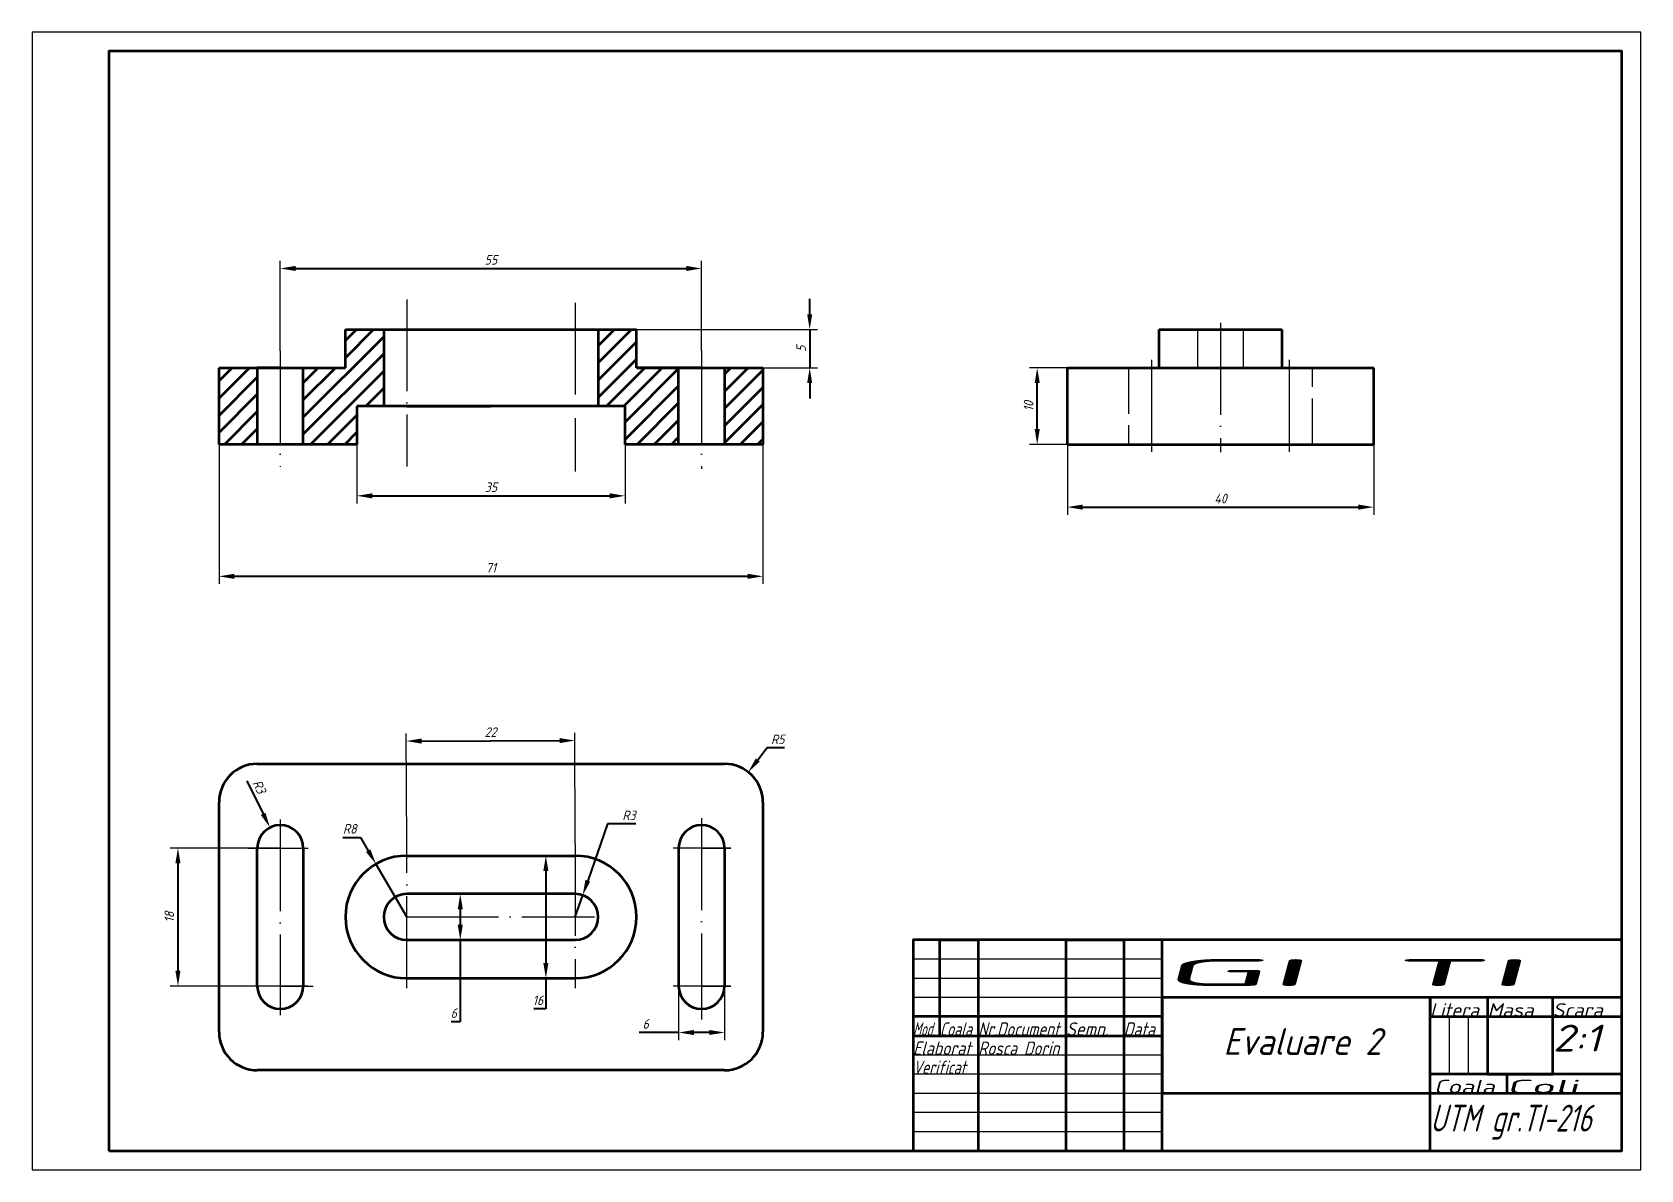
# Model space of a CAD drawing. Header units: millimetres. Extents: x 0 to 420, y 0 to 297.
import ezdxf
from ezdxf.enums import TextEntityAlignment as Align

# ---------------------------------------------------------------- set-up
doc = ezdxf.new("R2010")
doc.units = ezdxf.units.MM
doc.linetypes.add('ACAD_ISO02W100', pattern=[15, 12, -3])
doc.linetypes.add('ACAD_ISO04W100', pattern=[30, 24, -3, 0, -3])
for name, color, linetype, lineweight in [('Axa', 12, 'ACAD_ISO04W100', 25), ('Contur', 135, 'Continuous', 50), ('Cote', 7, 'Continuous', 50), ('Invizibil', 215, 'ACAD_ISO02W100', 25), ('Subtire', 135, 'Continuous', 25), ('Text-3.5', 252, 'Continuous', 35), ('Text-7', 252, 'Continuous', 70)]:
    doc.layers.add(name, color=color, linetype=linetype, lineweight=lineweight)
doc.styles.get("Standard").update_dxf_attribs({"font": 'isocp.shx', "oblique": 15})
doc.dimstyles.new('Scara 2', dxfattribs={"dimtxt": 2.5, "dimasz": 4, "dimexe": 2, "dimexo": 0, "dimgap": 1, "dimtad": 1, "dimtoh": 1, "dimdec": 0, "dimlfac": 0.5, "dimtxsty": 'Standard', "dimcen": 0, "dimadec": 0, "dimazin": 0, "dimtfac": 1, "dimtdec": 0, "dimtmove": 0, "dimatfit": 3, "dimldrblk": 'DOTSMALL', "dimfxl": 1, "dimlwd": 35, "dimarcsym": 0})

# ---------------------------------------------------------------- blocks, each defined once
blk = doc.blocks.new('*D3')
at = {"layer": 'Cote', "color": 0, "lineweight": -2, "transparency": 16777216}
for p, q in [((97.78, 84.99), (97.68, 113.93)), ((141.78, 85.13), (141.68, 114.07))]:
    blk.add_line(p, q, dxfattribs=at)
at = {"layer": 'Cote', "color": 0, "lineweight": 35, "transparency": 16777216}
blk.add_line((101.69, 111.94), (137.69, 112.05), dxfattribs=at)
at = {"layer": 'Cote', "color": 0, "transparency": 16777216}
for points in [[(101.69, 112.61), (101.69, 111.27), (97.69, 111.93)], [(137.69, 112.72), (137.69, 111.39), (141.69, 112.07)]]:
    blk.add_solid(points, dxfattribs=at)
at = {"layer": 'Defpoints', "color": 0, "transparency": 16777216}
for p in [(141.69, 112.07), (97.78, 84.99), (141.78, 85.13)]:
    blk.add_point(p, dxfattribs=at)
at = {"layer": 'Cote', "color": 0, "transparency": 16777216, "insert": (119.68, 114.25), "char_height": 2.5, "attachment_point": 5, "rotation": 0.1836}
blk.add_mtext('22', dxfattribs=at)
blk = doc.blocks.new('_DotSmall')
at = {"color": 0, "linetype": 'ByBlock', "const_width": 0.5}
blk.add_lwpolyline([(-0.0625, 0, 1), (0.0625, 0, 1)], format="xyb", close=True, dxfattribs=at)
blk = doc.blocks.new('*D4')
at = {"layer": 'Cote', "color": 0, "lineweight": 35, "transparency": 16777216}
for p, q in [((150.21, 90.29), (145.06, 75.46)), ((157.61, 90.29), (150.21, 90.29)), ((141.78, 66.01), (143.74, 71.68))]:
    blk.add_line(p, q, dxfattribs=at)
at = {"layer": 'Cote', "color": 0, "transparency": 16777216}
blk.add_solid([(144.43, 75.68), (145.69, 75.24), (143.74, 71.68)], dxfattribs=at)
at = {"layer": 'Defpoints', "color": 0, "transparency": 16777216}
for p in [(143.74, 71.68), (141.78, 66.01)]:
    blk.add_point(p, dxfattribs=at)
at = {"layer": 'Cote', "color": 0, "transparency": 16777216, "insert": (155.81, 92.54), "char_height": 2.5, "attachment_point": 5}
blk.add_mtext('R3', dxfattribs=at)
blk = doc.blocks.new('*D6')
at = {"layer": 'Cote', "color": 0, "lineweight": 35, "transparency": 16777216}
for p, q in [((81.13, 86.77), (85.73, 86.77)), ((85.73, 86.77), (87.74, 83.31)), ((97.78, 66.01), (89.75, 79.85))]:
    blk.add_line(p, q, dxfattribs=at)
at = {"layer": 'Cote', "color": 0, "transparency": 16777216}
blk.add_solid([(88.32, 83.65), (87.16, 82.98), (89.75, 79.85)], dxfattribs=at)
at = {"layer": 'Defpoints', "color": 0, "transparency": 16777216}
for p in [(89.75, 79.85), (97.78, 66.01)]:
    blk.add_point(p, dxfattribs=at)
at = {"layer": 'Cote', "color": 0, "transparency": 16777216, "insert": (82.93, 89.02), "char_height": 2.5, "attachment_point": 5}
blk.add_mtext('R8', dxfattribs=at)
blk = doc.blocks.new('*D7')
at = {"layer": 'Cote', "color": 0, "lineweight": -2, "transparency": 16777216}
for p, q in [((114.05, 72.01), (109.77, 72.01)), ((114.05, 60.01), (109.77, 60.01))]:
    blk.add_line(p, q, dxfattribs=at)
at = {"layer": 'Cote', "color": 0, "lineweight": 35, "transparency": 16777216}
for p, q in [((111.77, 68.01), (111.77, 64.01)), ((111.77, 60.01), (111.77, 38.66)), ((111.77, 38.66), (109.41, 38.66))]:
    blk.add_line(p, q, dxfattribs=at)
at = {"layer": 'Cote', "color": 0, "transparency": 16777216}
for points in [[(111.1, 68.01), (112.44, 68.01), (111.77, 72.01)], [(111.1, 64.01), (112.44, 64.01), (111.77, 60.01)]]:
    blk.add_solid(points, dxfattribs=at)
at = {"layer": 'Defpoints', "color": 0, "transparency": 16777216}
for p in [(114.05, 72.01), (111.77, 60.01), (114.05, 60.01)]:
    blk.add_point(p, dxfattribs=at)
at = {"layer": 'Cote', "color": 0, "transparency": 16777216, "insert": (110.09, 40.91), "char_height": 2.5, "attachment_point": 5}
blk.add_mtext('6', dxfattribs=at)
blk = doc.blocks.new('*D8')
at = {"layer": 'Cote', "color": 0, "lineweight": -2, "transparency": 16777216}
for p, q in [((141.78, 82.01), (132.12, 82.01)), ((141.78, 50.01), (132.12, 50.01))]:
    blk.add_line(p, q, dxfattribs=at)
at = {"layer": 'Cote', "color": 0, "lineweight": 35, "transparency": 16777216}
for p, q in [((134.12, 78.01), (134.12, 54.01)), ((134.12, 50.01), (134.12, 42.01)), ((134.12, 42.01), (130.98, 42.01))]:
    blk.add_line(p, q, dxfattribs=at)
at = {"layer": 'Cote', "color": 0, "transparency": 16777216}
for points in [[(133.45, 78.01), (134.78, 78.01), (134.12, 82.01)], [(133.45, 54.01), (134.78, 54.01), (134.12, 50.01)]]:
    blk.add_solid(points, dxfattribs=at)
at = {"layer": 'Defpoints', "color": 0, "transparency": 16777216}
for p in [(141.78, 82.01), (134.12, 50.01), (141.78, 50.01)]:
    blk.add_point(p, dxfattribs=at)
at = {"layer": 'Cote', "color": 0, "transparency": 16777216, "insert": (132.05, 44.26), "char_height": 2.5, "attachment_point": 5}
blk.add_mtext('16', dxfattribs=at)
blk = doc.blocks.new('*D12')
at = {"layer": 'Cote', "color": 0, "lineweight": 35, "transparency": 16777216}
for p, q in [((203, 223.37), (203, 227.37)), ((203, 219.37), (203, 209.37)), ((203, 205.37), (203, 201.37))]:
    blk.add_line(p, q, dxfattribs=at)
at = {"layer": 'Cote', "color": 0, "lineweight": -2, "transparency": 16777216}
for p, q in [((157.78, 219.37), (205, 219.37)), ((157.78, 209.37), (205, 209.37))]:
    blk.add_line(p, q, dxfattribs=at)
at = {"layer": 'Cote', "color": 0, "transparency": 16777216}
for points in [[(202.33, 223.37), (203.66, 223.37), (203, 219.37)], [(202.33, 205.37), (203.66, 205.37), (203, 209.37)]]:
    blk.add_solid(points, dxfattribs=at)
at = {"layer": 'Defpoints', "color": 0, "transparency": 16777216}
for p in [(157.78, 219.37), (157.78, 209.37), (203, 209.37)]:
    blk.add_point(p, dxfattribs=at)
at = {"layer": 'Cote', "color": 0, "transparency": 16777216, "insert": (200.75, 214.37), "char_height": 2.5, "attachment_point": 5, "rotation": 90}
blk.add_mtext('5', dxfattribs=at)
blk = doc.blocks.new('*D13')
at = {"layer": 'Cote', "color": 0, "lineweight": -2, "transparency": 16777216}
for p, q in [((64.78, 83.99), (36.06, 83.99)), ((64.78, 47.99), (36.06, 47.99))]:
    blk.add_line(p, q, dxfattribs=at)
at = {"layer": 'Cote', "color": 0, "lineweight": 35, "transparency": 16777216}
blk.add_line((38.06, 79.99), (38.06, 51.99), dxfattribs=at)
at = {"layer": 'Cote', "color": 0, "transparency": 16777216}
for points in [[(37.39, 79.99), (38.72, 79.99), (38.06, 83.99)], [(37.39, 51.99), (38.72, 51.99), (38.06, 47.99)]]:
    blk.add_solid(points, dxfattribs=at)
at = {"layer": 'Defpoints', "color": 0, "transparency": 16777216}
for p in [(64.78, 83.99), (38.06, 47.99), (64.78, 47.99)]:
    blk.add_point(p, dxfattribs=at)
at = {"layer": 'Cote', "color": 0, "transparency": 16777216, "insert": (35.81, 65.99), "char_height": 2.5, "attachment_point": 5, "rotation": 90}
blk.add_mtext('18', dxfattribs=at)
blk = doc.blocks.new('*D14')
at = {"layer": 'Cote', "color": 0, "lineweight": -2, "transparency": 16777216}
for p, q in [((270.27, 209.37), (260.4, 209.37)), ((270.27, 189.37), (260.4, 189.37))]:
    blk.add_line(p, q, dxfattribs=at)
at = {"layer": 'Cote', "color": 0, "lineweight": 35, "transparency": 16777216}
blk.add_line((262.4, 193.37), (262.4, 205.37), dxfattribs=at)
at = {"layer": 'Cote', "color": 0, "transparency": 16777216}
for points in [[(261.74, 205.37), (263.07, 205.37), (262.4, 209.37)], [(261.74, 193.37), (263.07, 193.37), (262.4, 189.37)]]:
    blk.add_solid(points, dxfattribs=at)
at = {"layer": 'Defpoints', "color": 0, "transparency": 16777216}
for p in [(262.4, 209.37), (270.27, 209.37), (270.27, 189.37)]:
    blk.add_point(p, dxfattribs=at)
at = {"layer": 'Cote', "color": 0, "transparency": 16777216, "insert": (260.15, 199.37), "char_height": 2.5, "attachment_point": 5, "rotation": 90}
blk.add_mtext('10', dxfattribs=at)
blk = doc.blocks.new('*D16')
at = {"layer": 'Cote', "color": 0, "lineweight": -2, "transparency": 16777216}
for p, q in [((84.78, 189.37), (84.78, 173.96)), ((154.78, 189.37), (154.78, 173.96))]:
    blk.add_line(p, q, dxfattribs=at)
at = {"layer": 'Cote', "color": 0, "lineweight": 35, "transparency": 16777216}
blk.add_line((88.78, 175.96), (150.78, 175.96), dxfattribs=at)
at = {"layer": 'Cote', "color": 0, "transparency": 16777216}
for points in [[(88.78, 176.62), (88.78, 175.29), (84.78, 175.96)], [(150.78, 176.62), (150.78, 175.29), (154.78, 175.96)]]:
    blk.add_solid(points, dxfattribs=at)
at = {"layer": 'Defpoints', "color": 0, "transparency": 16777216}
for p in [(84.78, 189.37), (154.78, 189.37), (154.78, 175.96)]:
    blk.add_point(p, dxfattribs=at)
at = {"layer": 'Cote', "color": 0, "transparency": 16777216, "insert": (119.78, 178.21), "char_height": 2.5, "attachment_point": 5}
blk.add_mtext('35', dxfattribs=at)
blk = doc.blocks.new('*D17')
at = {"layer": 'Cote', "color": 0, "lineweight": -2, "transparency": 16777216}
for p, q in [((48.78, 189.37), (48.78, 152.94)), ((190.78, 189.37), (190.78, 152.94))]:
    blk.add_line(p, q, dxfattribs=at)
at = {"layer": 'Cote', "color": 0, "lineweight": 35, "transparency": 16777216}
blk.add_line((52.78, 154.94), (186.78, 154.94), dxfattribs=at)
at = {"layer": 'Cote', "color": 0, "transparency": 16777216}
for points in [[(52.78, 155.61), (52.78, 154.27), (48.78, 154.94)], [(186.78, 155.61), (186.78, 154.27), (190.78, 154.94)]]:
    blk.add_solid(points, dxfattribs=at)
at = {"layer": 'Defpoints', "color": 0, "transparency": 16777216}
for p in [(48.78, 189.37), (190.78, 189.37), (190.78, 154.94)]:
    blk.add_point(p, dxfattribs=at)
at = {"layer": 'Cote', "color": 0, "transparency": 16777216, "insert": (119.78, 157.19), "char_height": 2.5, "attachment_point": 5}
blk.add_mtext('71', dxfattribs=at)
blk = doc.blocks.new('*D18')
at = {"layer": 'Cote', "color": 0, "lineweight": -2, "transparency": 16777216}
for p, q in [((270.27, 189.37), (270.27, 171.01)), ((350.27, 189.37), (350.27, 171.01))]:
    blk.add_line(p, q, dxfattribs=at)
at = {"layer": 'Cote', "color": 0, "lineweight": 35, "transparency": 16777216}
blk.add_line((274.27, 173.01), (346.27, 173.01), dxfattribs=at)
at = {"layer": 'Cote', "color": 0, "transparency": 16777216}
for points in [[(274.27, 173.67), (274.27, 172.34), (270.27, 173.01)], [(346.27, 173.67), (346.27, 172.34), (350.27, 173.01)]]:
    blk.add_solid(points, dxfattribs=at)
at = {"layer": 'Defpoints', "color": 0, "transparency": 16777216}
for p in [(270.27, 189.37), (350.27, 189.37), (350.27, 173.01)]:
    blk.add_point(p, dxfattribs=at)
at = {"layer": 'Cote', "color": 0, "transparency": 16777216, "insert": (310.27, 175.26), "char_height": 2.5, "attachment_point": 5}
blk.add_mtext('40', dxfattribs=at)
blk = doc.blocks.new('*D20')
at = {"layer": 'Cote', "color": 0, "lineweight": -2, "transparency": 16777216}
for p, q in [((168.78, 59.82), (168.78, 33.85)), ((180.78, 59.82), (180.78, 33.85))]:
    blk.add_line(p, q, dxfattribs=at)
at = {"layer": 'Cote', "color": 0, "lineweight": 35, "transparency": 16777216}
for p, q in [((168.78, 35.85), (158.51, 35.85)), ((176.78, 35.85), (172.78, 35.85))]:
    blk.add_line(p, q, dxfattribs=at)
at = {"layer": 'Cote', "color": 0, "transparency": 16777216}
for points in [[(172.78, 36.52), (172.78, 35.19), (168.78, 35.85)], [(176.78, 36.52), (176.78, 35.19), (180.78, 35.85)]]:
    blk.add_solid(points, dxfattribs=at)
at = {"layer": 'Defpoints', "color": 0, "transparency": 16777216}
for p in [(168.78, 59.82), (180.78, 59.82), (180.78, 35.85)]:
    blk.add_point(p, dxfattribs=at)
at = {"layer": 'Cote', "color": 0, "transparency": 16777216, "insert": (160.19, 38.1), "char_height": 2.5, "attachment_point": 5}
blk.add_mtext('6', dxfattribs=at)
blk = doc.blocks.new('*D21')
at = {"layer": 'Cote', "color": 0, "lineweight": -2, "transparency": 16777216}
for p, q in [((64.78, 213.82), (64.78, 237.31)), ((174.78, 213.82), (174.78, 237.31))]:
    blk.add_line(p, q, dxfattribs=at)
at = {"layer": 'Cote', "color": 0, "lineweight": 35, "transparency": 16777216}
blk.add_line((68.78, 235.31), (170.78, 235.31), dxfattribs=at)
at = {"layer": 'Cote', "color": 0, "transparency": 16777216}
for points in [[(68.78, 235.98), (68.78, 234.65), (64.78, 235.31)], [(170.78, 235.98), (170.78, 234.65), (174.78, 235.31)]]:
    blk.add_solid(points, dxfattribs=at)
at = {"layer": 'Defpoints', "color": 0, "transparency": 16777216}
for p in [(174.78, 235.31), (64.78, 213.82), (174.78, 213.82)]:
    blk.add_point(p, dxfattribs=at)
at = {"layer": 'Cote', "color": 0, "transparency": 16777216, "insert": (119.78, 237.56), "char_height": 2.5, "attachment_point": 5}
blk.add_mtext('55', dxfattribs=at)

msp = doc.modelspace()

# ---------------------------------------------------------------- hatches: boundary and pattern name
at = {"layer": 'Contur'}
h = msp.add_hatch(dxfattribs=at)
h.set_pattern_fill('ANSI31', color=256)
h.paths.add_polyline_path([(190.78, 209.37), (180.78, 209.37), (180.78, 189.37), (190.78, 189.37)])
h.paths.add_polyline_path([(168.78, 209.37), (157.78, 209.37), (157.78, 219.37), (147.78, 219.37), (147.78, 199.37), (154.78, 199.37), (154.78, 189.37), (168.78, 189.37)])
h.paths.add_polyline_path([(91.78, 219.37), (81.78, 219.37), (81.78, 209.37), (70.78, 209.37), (70.78, 189.37), (84.78, 189.37), (84.78, 199.37), (91.78, 199.37)])
h.paths.add_polyline_path([(58.78, 209.37), (48.78, 209.37), (48.78, 189.37), (58.78, 189.37)])

# ---------------------------------------------------------------- linework, layer by layer
at = {"layer": 'Axa'}
for p, q in [((97.78, 227.25), (97.78, 183.65)), ((141.78, 226.37), (141.78, 182.33)), ((310.27, 221.1), (310.27, 187.34)), ((64.78, 213.82), (64.78, 183.54)), ((174.78, 213.82), (174.78, 183.01)), ((292.27, 211.44), (292.27, 209.37)), ((328.27, 187.45), (328.27, 211.44)), ((292.27, 209.37), (292.27, 187.45)), ((64.78, 91.5), (64.78, 40.37)), ((174.78, 91.82), (174.78, 39.22)), ((97.78, 47.41), (97.78, 84.99)), ((141.78, 85.13), (141.78, 47.39)), ((56.37, 83.99), (72.07, 83.99)), ((182.42, 83.99), (167.38, 83.99)), ((174.78, 83.99), (182.42, 83.99)), ((97.78, 66.01), (146.78, 66.01)), ((72.07, 47.99), (57.68, 47.99)), ((64.78, 47.99), (73.38, 47.99)), ((182.42, 47.99), (167.38, 47.99)), ((174.78, 47.99), (182.42, 47.99))]:
    msp.add_line(p, q, dxfattribs=at)
at = {"layer": 'Contur'}
for p, q in [((81.78, 209.37), (81.78, 219.37)), ((81.78, 219.37), (157.78, 219.37)), ((91.78, 219.37), (91.78, 199.37)), ((147.78, 219.37), (147.78, 199.37)), ((157.78, 209.37), (157.78, 219.37)), ((294.27, 209.37), (294.27, 219.37)), ((294.27, 219.37), (326.27, 219.37)), ((294.27, 219.37), (310.27, 219.37)), ((310.27, 219.37), (316.27, 219.37)), ((326.27, 219.37), (326.27, 209.37)), ((48.78, 189.37), (48.78, 209.37)), ((48.78, 209.37), (81.78, 209.37)), ((64.78, 209.37), (58.78, 209.37)), ((58.78, 209.37), (58.78, 189.37)), ((64.78, 209.37), (81.78, 209.37)), ((70.78, 189.37), (70.78, 209.37)), ((174.78, 209.37), (157.78, 209.37)), ((157.78, 209.37), (190.78, 209.37)), ((168.78, 189.37), (168.78, 209.37)), ((180.78, 209.37), (180.78, 189.37)), ((190.78, 209.37), (190.78, 189.37)), ((270.27, 189.37), (270.27, 209.37)), ((270.27, 209.37), (350.27, 209.37)), ((270.27, 209.37), (294.27, 209.37)), ((270.27, 209.37), (286.27, 209.37)), ((286.27, 209.37), (292.27, 209.37)), ((350.27, 189.37), (350.27, 209.37)), ((154.78, 199.37), (84.78, 199.37)), ((84.78, 199.37), (84.78, 189.37)), ((97.78, 199.37), (119.78, 199.37)), ((154.78, 189.37), (154.78, 199.37)), ((84.78, 189.37), (48.78, 189.37)), ((190.78, 189.37), (154.78, 189.37)), ((270.27, 189.37), (350.27, 189.37)), ((286.27, 189.37), (334.27, 189.37)), ((58.78, 105.99), (180.78, 105.99)), ((48.78, 35.99), (48.78, 95.99)), ((190.78, 95.99), (190.78, 35.99)), ((58.78, 47.99), (58.78, 83.99)), ((70.78, 83.99), (70.78, 47.99)), ((97.78, 82.01), (141.78, 82.01)), ((168.78, 83.99), (168.78, 47.99)), ((180.78, 83.99), (180.78, 47.99)), ((141.78, 72.01), (97.78, 72.01)), ((97.78, 60.01), (141.78, 60.01)), ((237, 35), (237, 60)), ((237, 60), (247, 60)), ((247, 60), (247, 5)), ((270, 5), (270, 60)), ((270, 60), (285, 60)), ((285, 60), (285, 5)), ((295, 5), (295, 60)), ((97.78, 50.01), (141.78, 50.01)), ((415, 45), (295, 45)), ((295, 45), (295, 20)), ((365, 5), (365, 45)), ((365, 45), (365, 40)), ((380, 45), (380, 25)), ((397, 25), (397, 45)), ((295, 40), (230, 40)), ((295, 35), (295, 40)), ((365, 40), (415, 40)), ((230, 35), (295, 35)), ((180.78, 25.99), (58.78, 25.99)), ((415, 25), (365, 25)), ((380, 25), (397, 25)), ((385, 25), (385, 20)), ((415, 20), (415, 25)), ((295, 20), (415, 20)), ((247, 5), (270, 5)), ((285, 5), (295, 5))]:
    msp.add_line(p, q, dxfattribs=at)
for points in [[(20, 5), (415, 5), (415, 292), (20, 292)], [(230, 5), (415, 5), (415, 60), (230, 60)]]:
    msp.add_lwpolyline(points, close=True, dxfattribs=at)
for centre, radius, start, end in [((58.78, 95.99), 10, 90, 180), ((180.78, 95.99), 10, 0, 90), ((64.78, 83.99), 6, 0, 180), ((174.78, 83.99), 6, 0, 180), ((97.78, 66.01), 16, 90, 270), ((141.78, 66.01), 16, 270, 90), ((97.78, 66.01), 6, 90, 270), ((141.78, 66.01), 6, 270, 90), ((64.78, 47.99), 6, 180, 0), ((174.78, 47.99), 6, 180, 0), ((58.78, 35.99), 10, 180, 270), ((180.78, 35.99), 10, 270, 0)]:
    msp.add_arc(centre, radius, start, end, dxfattribs=at)
at = {"layer": 'Cote', "lineweight": 35}
for p, q in [((191.92, 110.13), (189.44, 106.99)), ((196.39, 110.13), (191.92, 110.13)), ((56.01, 101.52), (60.3, 92.94))]:
    msp.add_line(p, q, dxfattribs=at)
at = {"layer": 'Cote'}
for points in [[(188.92, 107.4), (189.96, 106.57), (186.97, 103.85)], [(60.9, 93.23), (59.71, 92.64), (62.09, 89.36)]]:
    msp.add_solid(points, dxfattribs=at)
at = {"layer": 'Invizibil'}
for p, q in [((304.27, 219.37), (304.27, 209.37)), ((316.27, 209.37), (316.27, 219.37)), ((286.27, 209.37), (286.27, 189.37)), ((334.27, 189.37), (334.27, 209.37))]:
    msp.add_line(p, q, dxfattribs=at)
at = {"layer": 'Subtire'}
for p, q in [((295, 55), (230, 55)), ((295, 50), (295, 55)), ((230, 45), (230, 50)), ((230, 50), (295, 50)), ((295, 45), (230, 45)), ((370, 40), (370, 25)), ((375, 25), (375, 40)), ((230, 25), (230, 30)), ((230, 30), (295, 30)), ((295, 25), (230, 25)), ((295, 20), (295, 25)), ((370, 25), (375, 25)), ((230, 15), (230, 20)), ((230, 20), (295, 20)), ((295, 15), (230, 15)), ((295, 10), (295, 15)), ((230, 10), (295, 10))]:
    msp.add_line(p, q, dxfattribs=at)
msp.add_lwpolyline([(0, 0), (420, 0), (420, 297), (0, 297)], close=True, dxfattribs=at)

# ---------------------------------------------------------------- texts
at = {"layer": 'Cote', "insert": (194.66, 112.38), "char_height": 2.5, "attachment_point": 5}
msp.add_mtext('R5', dxfattribs=at)
at = {"layer": 'Cote', "insert": (59.27, 100.03), "char_height": 2.5, "attachment_point": 5, "rotation": 296.5651}
msp.add_mtext('R3', dxfattribs=at)
at = {"layer": 'Text-3.5', "oblique": 15}
for s, width, p, p2 in [('Litera ', 1.071429, (365, 40), (380, 40)), ('Masa  ', 1.277355, (380, 40), (397, 40)), ('Scara  ', 1.22449, (397, 40), (415, 40)), ('Mod. ', 0.666667, (230, 35), (237, 35)), ('Coala ', 0.793651, (237, 35), (247, 35)), ('Nr.Document ', 0.842491, (247, 35), (270, 35)), ('Semn.  ', 1.020408, (270, 35), (285, 35)), ('Data ', 0.892857, (285, 35), (295, 35)), ('Elaborat ', 0.883117, (230, 30), (247, 30)), ('Rosca Dorin ', 0.887731, (247, 30), (270, 30)), ('Verificat  ', 0.796253, (230, 25), (247, 25)), ('Coala ', 1.507937, (366, 20), (385, 20)), ('Coli  ', 2.955665, (385, 20), (415, 20))]:
    msp.add_text(s, height=3.5, dxfattribs=dict(at, width=width)).set_placement(p, p2, align=Align.FIT)
at = {"layer": 'Text-7', "oblique": 15}
for s, width, p, p2 in [('GI TI ', 5.539864, (295, 48), (411.34, 48)), ('2:1 ', 1.350086, (397.04, 30.89), (415, 30.89)), ('UTM gr.TI-216  ', 0.767689, (365, 10), (413.36, 10))]:
    msp.add_text(s, height=7, dxfattribs=dict(at, width=width)).set_placement(p, p2, align=Align.FIT)
msp.add_text('    Evaluare 2', height=7, dxfattribs=at).set_placement((295, 30))

# ---------------------------------------------------------------- dimensions: what is measured, and where the dimension line sits
at = {"layer": 'Cote'}
for base, p1, p2, picture, middle in [((174.78, 235.31), (64.78, 213.82), (174.78, 213.82), '*D21', (119.78, 237.56)), ((190.78, 154.94), (48.78, 189.37), (190.78, 189.37), '*D17', (119.78, 157.19)), ((154.78, 175.96), (84.78, 189.37), (154.78, 189.37), '*D16', (119.78, 178.21)), ((350.27, 173.01), (270.27, 189.37), (350.27, 189.37), '*D18', (310.27, 175.26))]:
    dim = msp.add_linear_dim(base=base, p1=p1, p2=p2, dimstyle='Scara 2', dxfattribs=at)
    dim.commit()
    dim.dimension.update_dxf_attribs({"geometry": picture, "text_midpoint": middle})
for base, p1, p2, picture, middle in [((203, 209.37), (157.78, 219.37), (157.78, 209.37), '*D12', (200.75, 214.37)), ((262.4, 209.37), (270.27, 189.37), (270.27, 209.37), '*D14', (260.15, 199.37)), ((38.06, 47.99), (64.78, 83.99), (64.78, 47.99), '*D13', (35.81, 65.99))]:
    dim = msp.add_linear_dim(base=base, p1=p1, p2=p2, angle=90, dimstyle='Scara 2', dxfattribs=at)
    dim.commit()
    dim.dimension.update_dxf_attribs({"geometry": picture, "text_midpoint": middle})
dim = msp.add_aligned_dim(p1=(97.78, 84.99), p2=(141.78, 85.13), distance=26.94, dimstyle='Scara 2', dxfattribs=at)
dim.commit()
dim.dimension.update_dxf_attribs({"geometry": '*D3', "text_midpoint": (119.68, 114.25)})
dim = msp.add_radius_dim(center=(141.78, 66.01), mpoint=(143.74, 71.68), dimstyle='Scara 2', dxfattribs=at)
dim.commit()
dim.dimension.update_dxf_attribs({"geometry": '*D4', "text_midpoint": (155.81, 90.29), "dimtype": 164})
dim = msp.add_radius_dim(center=(97.78, 66.01), mpoint=(89.75, 79.85), dimstyle='Scara 2', dxfattribs=at)
dim.commit()
dim.dimension.update_dxf_attribs({"geometry": '*D6', "text_midpoint": (82.93, 89.02)})
for base, p1, p2, angle, picture, middle in [((134.12, 50.01), (141.78, 82.01), (141.78, 50.01), 90, '*D8', (132.05, 42.01)), ((111.77, 60.01), (114.05, 72.01), (114.05, 60.01), 270, '*D7', (110.09, 38.66))]:
    dim = msp.add_linear_dim(base=base, p1=p1, p2=p2, angle=angle, dimstyle='Scara 2', dxfattribs=at)
    dim.commit()
    dim.dimension.update_dxf_attribs({"geometry": picture, "text_midpoint": middle, "dimtype": 160})
dim = msp.add_linear_dim(base=(180.78, 35.85), p1=(168.78, 59.82), p2=(180.78, 59.82), dimstyle='Scara 2', dxfattribs=at)
dim.commit()
dim.dimension.update_dxf_attribs({"geometry": '*D20', "text_midpoint": (160.19, 35.85), "dimtype": 160})

doc.saveas('drawing.dxf')
